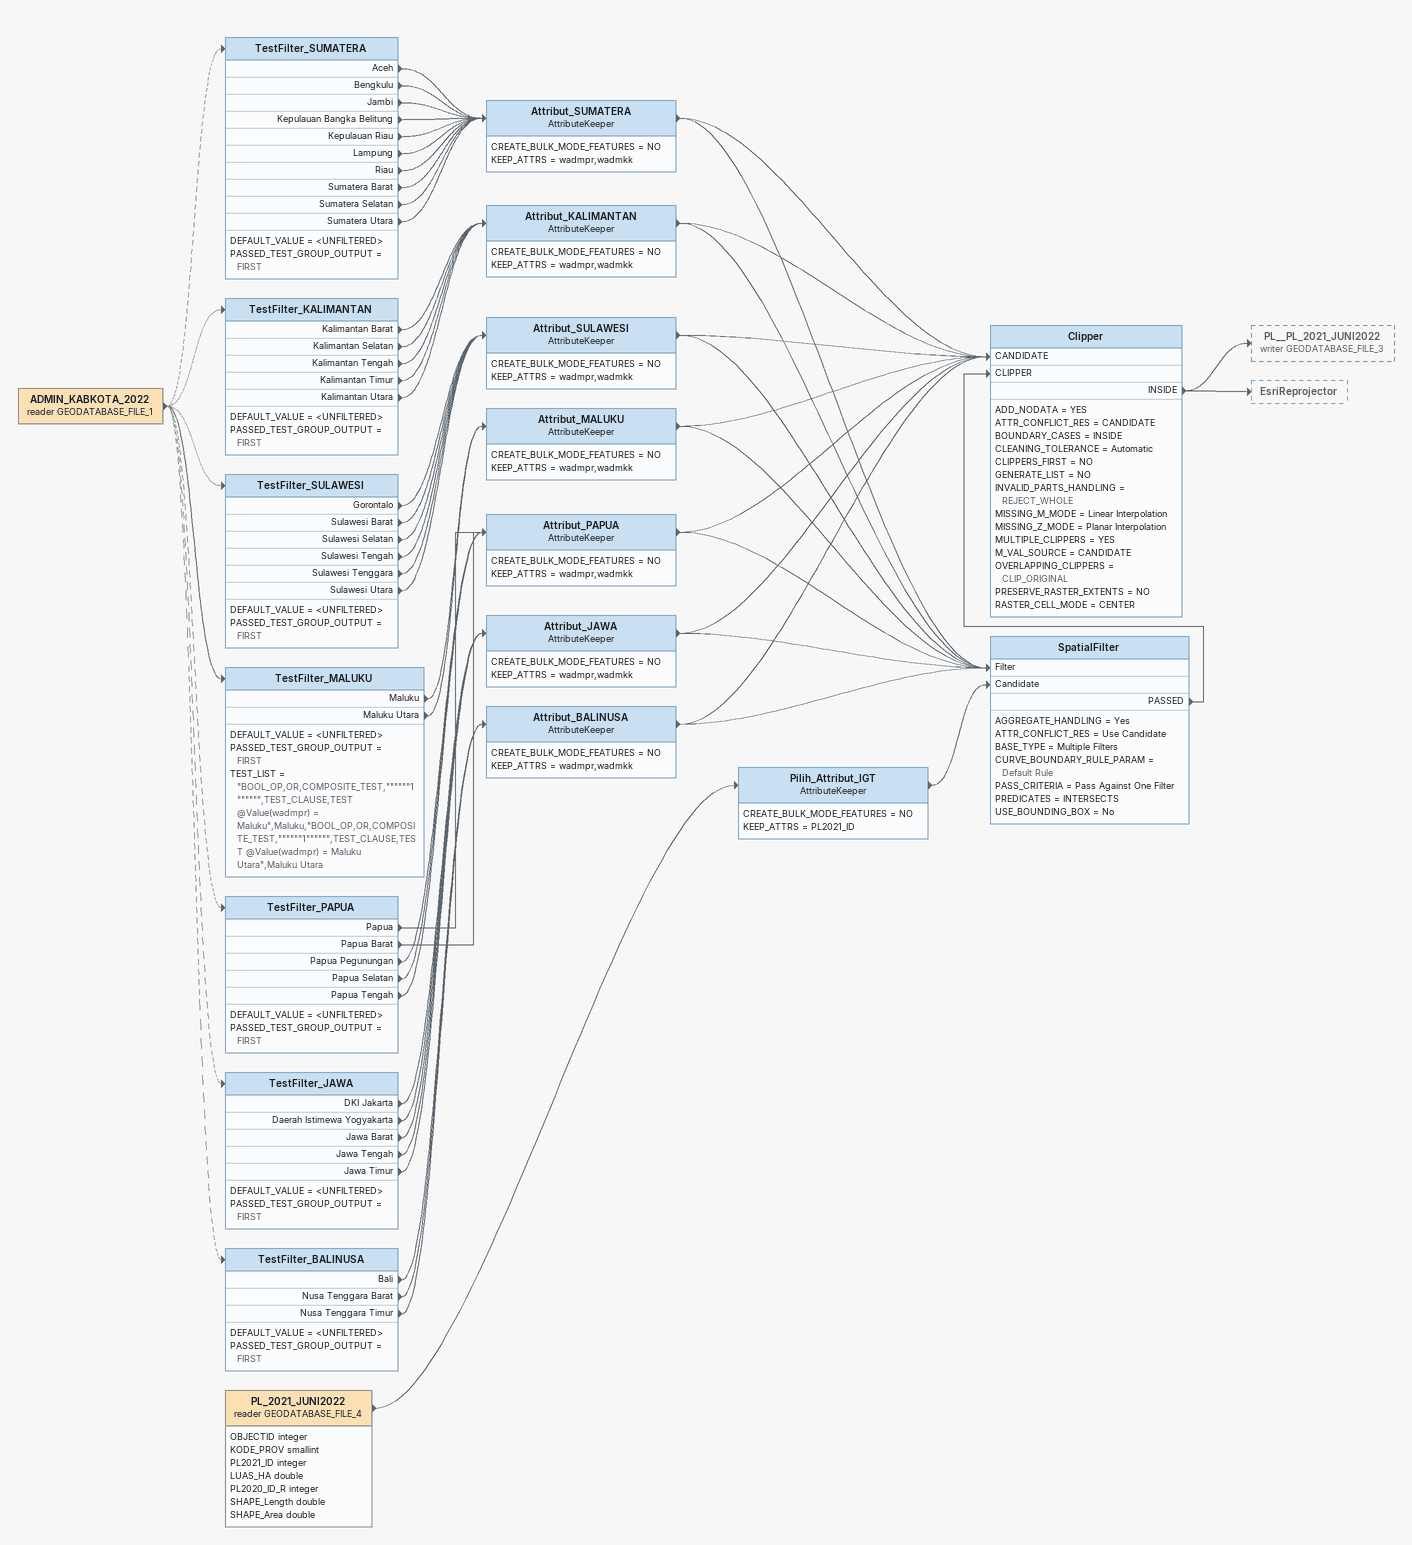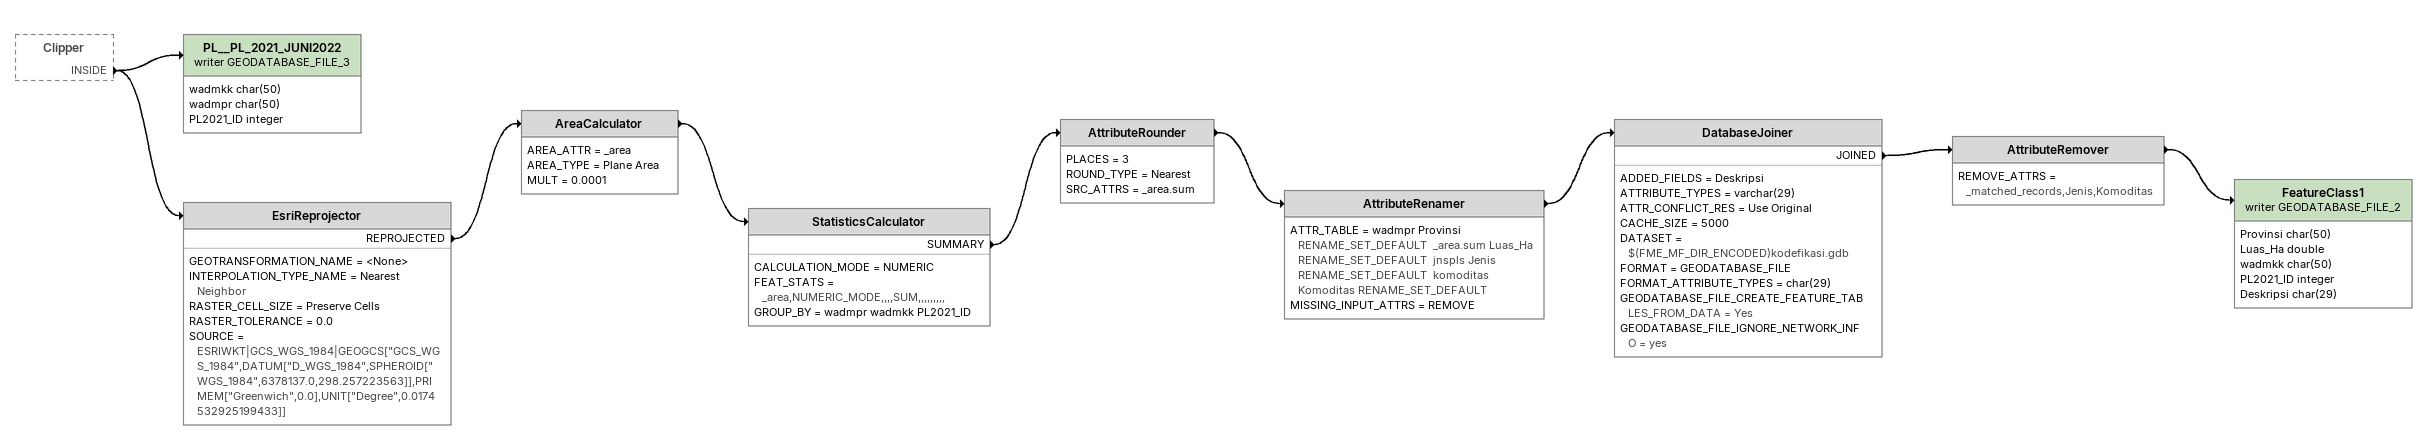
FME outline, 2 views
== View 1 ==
ADMIN_KABKOTA_2022 (reader GEODATABASE_FILE_1)
    -> TestFilter_KALIMANTAN [off]
    -> TestFilter_SUMATERA [off]
    -> TestFilter_SULAWESI [off]
    -> TestFilter_MALUKU
    -> TestFilter_PAPUA [off]
    -> TestFilter_JAWA [off]
    -> TestFilter_BALINUSA [off]
TestFilter_SUMATERA
    DEFAULT_VALUE = <UNFILTERED>
    PASSED_TEST_GROUP_OUTPUT = FIRST
    Aceh -> Attribut_SUMATERA
    Bengkulu -> Attribut_SUMATERA
    Jambi -> Attribut_SUMATERA
    Kepulauan Bangka Belitung -> Attribut_SUMATERA
    Kepulauan Riau -> Attribut_SUMATERA
    Lampung -> Attribut_SUMATERA
    Riau -> Attribut_SUMATERA
    Sumatera Barat -> Attribut_SUMATERA
    Sumatera Selatan -> Attribut_SUMATERA
    Sumatera Utara -> Attribut_SUMATERA
Attribut_SUMATERA: AttributeKeeper
    CREATE_BULK_MODE_FEATURES = NO
    KEEP_ATTRS = wadmpr,wadmkk
    -> Clipper [CANDIDATE]
    -> SpatialFilter [Filter]
TestFilter_KALIMANTAN
    DEFAULT_VALUE = <UNFILTERED>
    PASSED_TEST_GROUP_OUTPUT = FIRST
    Kalimantan Barat -> Attribut_KALIMANTAN
    Kalimantan Selatan -> Attribut_KALIMANTAN
    Kalimantan Tengah -> Attribut_KALIMANTAN
    Kalimantan Timur -> Attribut_KALIMANTAN
    Kalimantan Utara -> Attribut_KALIMANTAN
Attribut_KALIMANTAN: AttributeKeeper
    CREATE_BULK_MODE_FEATURES = NO
    KEEP_ATTRS = wadmpr,wadmkk
    -> Clipper [CANDIDATE]
    -> SpatialFilter [Filter]
TestFilter_SULAWESI
    DEFAULT_VALUE = <UNFILTERED>
    PASSED_TEST_GROUP_OUTPUT = FIRST
    Gorontalo -> Attribut_SULAWESI
    Sulawesi Barat -> Attribut_SULAWESI
    Sulawesi Selatan -> Attribut_SULAWESI
    Sulawesi Tengah -> Attribut_SULAWESI
    Sulawesi Tenggara -> Attribut_SULAWESI
    Sulawesi Utara -> Attribut_SULAWESI
Attribut_SULAWESI: AttributeKeeper
    CREATE_BULK_MODE_FEATURES = NO
    KEEP_ATTRS = wadmpr,wadmkk
    -> Clipper [CANDIDATE]
    -> SpatialFilter [Filter]
TestFilter_MALUKU
    DEFAULT_VALUE = <UNFILTERED>
    PASSED_TEST_GROUP_OUTPUT = FIRST
    TEST_LIST = "BOOL_OP,OR,COMPOSITE_TEST,""""""1"""""",TEST_CLAUSE,TEST @Value(wadmpr) = Maluku",Maluku,"BOOL_OP,OR,COMPOSITE_TEST,""""""1"""""",TEST_CLAUSE,TEST @Value(wadmpr) = Maluku Utara",Maluku Utara
    Maluku -> Attribut_MALUKU
    Maluku Utara -> Attribut_MALUKU
Attribut_MALUKU: AttributeKeeper
    CREATE_BULK_MODE_FEATURES = NO
    KEEP_ATTRS = wadmpr,wadmkk
    -> Clipper [CANDIDATE]
    -> SpatialFilter [Filter]
TestFilter_PAPUA
    DEFAULT_VALUE = <UNFILTERED>
    PASSED_TEST_GROUP_OUTPUT = FIRST
    Papua -> Attribut_PAPUA
    Papua Barat -> Attribut_PAPUA
    Papua Pegunungan -> Attribut_PAPUA
    Papua Selatan -> Attribut_PAPUA
    Papua Tengah -> Attribut_PAPUA
Attribut_PAPUA: AttributeKeeper
    CREATE_BULK_MODE_FEATURES = NO
    KEEP_ATTRS = wadmpr,wadmkk
    -> Clipper [CANDIDATE]
    -> SpatialFilter [Filter]
TestFilter_JAWA
    DEFAULT_VALUE = <UNFILTERED>
    PASSED_TEST_GROUP_OUTPUT = FIRST
    DKI Jakarta -> Attribut_JAWA
    Daerah Istimewa Yogyakarta -> Attribut_JAWA
    Jawa Barat -> Attribut_JAWA
    Jawa Tengah -> Attribut_JAWA
    Jawa Timur -> Attribut_JAWA
Attribut_JAWA: AttributeKeeper
    CREATE_BULK_MODE_FEATURES = NO
    KEEP_ATTRS = wadmpr,wadmkk
    -> Clipper [CANDIDATE]
    -> SpatialFilter [Filter]
TestFilter_BALINUSA
    DEFAULT_VALUE = <UNFILTERED>
    PASSED_TEST_GROUP_OUTPUT = FIRST
    Bali -> Attribut_BALINUSA
    Nusa Tenggara Barat -> Attribut_BALINUSA
    Nusa Tenggara Timur -> Attribut_BALINUSA
Attribut_BALINUSA: AttributeKeeper
    CREATE_BULK_MODE_FEATURES = NO
    KEEP_ATTRS = wadmpr,wadmkk
    -> SpatialFilter [Filter]
    -> Clipper [CANDIDATE]
PL_2021_JUNI2022 (reader GEODATABASE_FILE_4)
    attributes: OBJECTID integer, KODE_PROV smallint, PL2021_ID integer, LUAS_HA double, PL2020_ID_R integer, SHAPE_Length double, SHAPE_Area double
    -> Pilih_Attribut_IGT
Pilih_Attribut_IGT: AttributeKeeper
    CREATE_BULK_MODE_FEATURES = NO
    KEEP_ATTRS = PL2021_ID
    -> SpatialFilter [Candidate]
SpatialFilter
    AGGREGATE_HANDLING = Yes
    ATTR_CONFLICT_RES = Use Candidate
    BASE_TYPE = Multiple Filters
    CURVE_BOUNDARY_RULE_PARAM = Default Rule
    PASS_CRITERIA = Pass Against One Filter
    PREDICATES = INTERSECTS
    USE_BOUNDING_BOX = No
    PASSED -> Clipper [CLIPPER]
Clipper
    ADD_NODATA = YES
    ATTR_CONFLICT_RES = CANDIDATE
    BOUNDARY_CASES = INSIDE
    CLEANING_TOLERANCE = Automatic
    CLIPPERS_FIRST = NO
    GENERATE_LIST = NO
    INVALID_PARTS_HANDLING = REJECT_WHOLE
    MISSING_M_MODE = Linear Interpolation
    MISSING_Z_MODE = Planar Interpolation
    MULTIPLE_CLIPPERS = YES
    M_VAL_SOURCE = CANDIDATE
    OVERLAPPING_CLIPPERS = CLIP_ORIGINAL
    PRESERVE_RASTER_EXTENTS = NO
    RASTER_CELL_MODE = CENTER
    INSIDE -> PL__PL_2021_JUNI2022 (writer GEODATABASE_FILE_3)
    INSIDE -> EsriReprojector

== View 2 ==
Clipper [outside]
    INSIDE -> PL__PL_2021_JUNI2022 (writer GEODATABASE_FILE_3)
    INSIDE -> EsriReprojector
PL__PL_2021_JUNI2022 (writer GEODATABASE_FILE_3)
    attributes: wadmkk char(50), wadmpr char(50), PL2021_ID integer
EsriReprojector
    GEOTRANSFORMATION_NAME = <None>
    INTERPOLATION_TYPE_NAME = Nearest Neighbor
    RASTER_CELL_SIZE = Preserve Cells
    RASTER_TOLERANCE = 0.0
    SOURCE = ESRIWKT|GCS_WGS_1984|GEOGCS["GCS_WGS_1984",DATUM["D_WGS_1984",SPHEROID["WGS_1984",6378137.0,298.257223563]],PRIMEM["Greenwich",0.0],UNIT["Degree",0.0174532925199433]]
    REPROJECTED -> AreaCalculator
AreaCalculator
    AREA_ATTR = _area
    AREA_TYPE = Plane Area
    MULT = 0.0001
    -> StatisticsCalculator
StatisticsCalculator
    CALCULATION_MODE = NUMERIC
    FEAT_STATS = _area,NUMERIC_MODE,,,,SUM,,,,,,,,,
    GROUP_BY = wadmpr wadmkk PL2021_ID
    SUMMARY -> AttributeRounder
AttributeRounder
    PLACES = 3
    ROUND_TYPE = Nearest
    SRC_ATTRS = _area.sum
    -> AttributeRenamer
AttributeRenamer
    ATTR_TABLE = wadmpr Provinsi RENAME_SET_DEFAULT  _area.sum Luas_Ha RENAME_SET_DEFAULT  jnspls Jenis RENAME_SET_DEFAULT  komoditas Komoditas RENAME_SET_DEFAULT
    MISSING_INPUT_ATTRS = REMOVE
    -> DatabaseJoiner
DatabaseJoiner
    ADDED_FIELDS = Deskripsi
    ATTRIBUTE_TYPES = varchar(29)
    ATTR_CONFLICT_RES = Use Original
    CACHE_SIZE = 5000
    DATASET = $(FME_MF_DIR_ENCODED)kodefikasi.gdb
    FORMAT = GEODATABASE_FILE
    FORMAT_ATTRIBUTE_TYPES = char(29)
    GEODATABASE_FILE_CREATE_FEATURE_TABLES_FROM_DATA = Yes
    GEODATABASE_FILE_IGNORE_NETWORK_INFO = yes
    JOINED -> AttributeRemover
AttributeRemover
    REMOVE_ATTRS = _matched_records,Jenis,Komoditas
    -> FeatureClass1 (writer GEODATABASE_FILE_2)
FeatureClass1 (writer GEODATABASE_FILE_2)
    attributes: Provinsi char(50), Luas_Ha double, wadmkk char(50), PL2021_ID integer, Deskripsi char(29)
